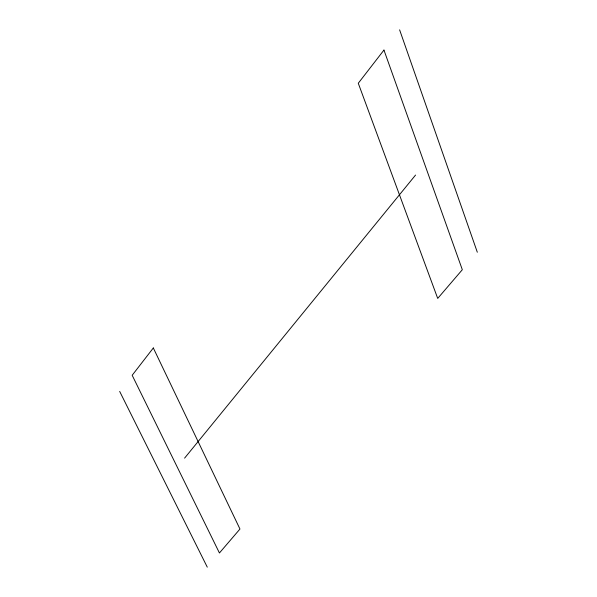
<?xml version="1.0" encoding="UTF-8"?>
<svg xmlns="http://www.w3.org/2000/svg" width="597" height="597" viewBox="0 0 597 597"><rect width="100%" height="100%" fill="white"/><g stroke="black" fill="none" stroke-linecap="round" stroke-linejoin="round"><path stroke-width="0.9" d="M184.585 458.138L415.549 175.063M119.684 391.423L207.278 567.15M399.617 29.85L477.316 252.225M153.325 347.969L132.176 375.282L219.427 552.979L239.964 529.032L153.325 347.969M383.953 50.081L358.275 83.252L437.713 298.418L462.324 269.717L383.953 50.081"/></g></svg>
